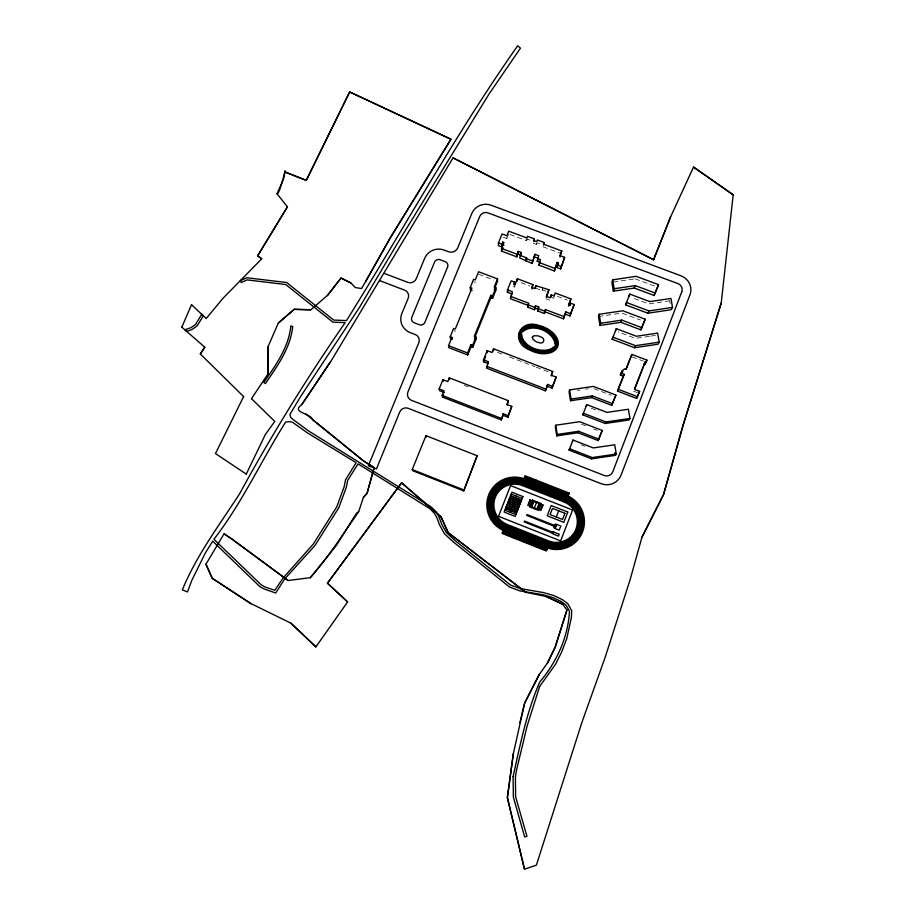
<?xml version="1.0" encoding="UTF-8"?>
<svg xmlns="http://www.w3.org/2000/svg" width="915" height="915" viewBox="0 0 915 915"><rect width="100%" height="100%" fill="white"/><g stroke="black" fill="none" stroke-linecap="round" stroke-linejoin="round"><path stroke-width="0.69" stroke-dasharray="4.58 3.43" d="M503.193 237.179L506.773 238.518L506.876 235.761M514.985 284.737L514.825 287.184L513.624 286.727L514.482 284.588M509.907 234.446L526.651 240.691L526.891 237.946M533.239 243.15L536.419 244.339L536.728 241.617M535.492 288.133L542.138 290.638L542.492 288.214M554.147 295.934L553.712 298.301L550.853 297.226M542.138 290.638L542.446 289.861L546.106 291.233M526.651 240.691L527.292 239.089L531.249 240.565M536.419 244.339L537.071 242.738L542.355 244.705M506.773 238.518L508.626 233.966M613.222 282.106L633.798 279.041M669.7 300.818L648.724 303.929L631.487 297.466M598.456 316.533L621.857 313.056L640.191 319.953M649.456 336.297L635.422 338.378L618.128 331.836M650.862 336.091L656.467 335.256M577.365 390.431L580.144 390.03M585.703 389.207L588.471 388.795M635.17 278.835L654.763 286.143M543.03 246.81L561.284 253.627M521.07 282.701L530.071 286.086M557.361 296.38L567.38 300.154M545.935 298.736L549.686 300.154M478.694 274.283L493.723 279.956M473.73 281.751L475.4 282.38M632.139 356.884L643.337 361.128M633.615 391.174L637.355 392.604M453.863 330.59L455.533 331.23M593.949 388.692L611.083 395.257M497.554 352.355L504.234 354.906M509.575 356.953L534.932 366.675M536.27 367.19L549.618 372.302M591.147 408.193L598.673 411.087M581.643 424.263L585.6 425.795M593.526 428.861L597.495 430.393M464.26 385.341L468.263 386.885M581.242 444.873L585.017 446.337M669.723 300.955L670.18 303.528"/><path stroke-width="1.37" d="M492.556 295.957L490.875 295.316L490.886 297.684L492.556 298.313L492.556 295.957L495.884 287.71L494.214 287.07L497.52 278.892L478.602 271.755L475.285 279.921L473.604 279.281L470.264 287.504L470.413 289.918L472.071 290.558M493.551 350.811L493.562 348.798L552.706 371.456L551.299 375.825M492.556 298.313L495.861 290.135L495.884 287.71M497.52 278.892L497.474 281.374L494.66 288.339M533.891 241.549L534.177 238.804L527.543 236.322L526.891 237.946L508.74 231.175L506.876 235.761L502.06 233.966L498.435 242.91L498.389 245.62L501.843 246.913L502.781 242.075L503.982 242.521L501.58 248.445L501.523 251.122L516.861 256.875L518.187 251.385L521.047 252.448L520.841 255.102M501.843 246.913L502.781 242.075M507.253 404.865L508.363 400.69L449.299 377.838L447.79 381.578L442.917 379.691L439.177 388.932L444.05 390.819L442.185 395.406L442.528 397.11L501.26 419.928L503.159 413.763L508.088 415.673L507.974 417.24L503.078 415.341L503.159 413.763M512.206 294.081L507.39 292.262L507.505 289.849L511.142 280.802L514.642 282.129L514.482 284.588M507.505 289.849L512.354 291.679L510.353 298.702L528.527 305.587L527.875 307.211L534.52 309.739L535.481 305.804L538.706 307.017L537.734 310.951L544.391 313.479L545.42 309.556L563.949 316.579L563.457 318.809L545.043 311.843M310.734 309.716L294.161 309.339L310.768 309.808L327.307 295.545L340.963 278.023L350.96 283.021L355.249 287.527L361.597 288.557L390.248 237.808L450.946 139.194L349.656 91.935L306.228 180.404L284.828 171.906L306.296 180.369L349.679 91.992L450.969 139.263L390.339 237.866L365.817 281.282M516.861 256.875L518.187 251.385M517.215 281.248L517.387 278.766L532.93 284.622L531.889 288.968M521.047 252.448L519.697 257.939L532.061 263.474L534.966 254.301L538.729 255.708L537.242 261.255L540.09 262.319L538.946 265.156L554.387 270.954L557.201 262.433L558.413 262.891L557.956 265.476L556.743 265.03M508.363 400.69L506.853 404.476L511.782 406.363L507.974 417.24M525.988 261.198L526.548 257.801L519.892 255.308M526.308 260.42L526.548 257.801M532.061 263.474L534.966 254.301M527.875 307.211L528.779 303.265L510.478 296.334M554.845 344.074L554.81 342.336M535.492 288.133L535.801 285.697L548.943 289.746L546.449 297.421M538.946 265.156L540.422 259.711L537.562 258.636M534.52 309.739L535.481 305.804M543.67 245.197L544.036 242.486L537.38 240.005L536.728 241.617L533.525 240.428L534.177 238.804M562.988 604.369L546.106 596.454L562.919 604.449L566.9 610.133L555.222 647.202L547.353 663.146L539.381 674.344L524.661 703.052L513.304 753.857L507.31 797.617L524.444 869.204L536.396 865.144L581.883 722.45L605.112 657.473L630.138 579.607L641.987 537.059L663.501 494.523L683.208 424.617L721.192 303.311L733.178 194.838L693.467 167.033L733.281 194.849M513.304 753.857L507.425 797.628L524.489 869.136M537.734 310.951L538.706 307.017M544.391 313.479L545.42 309.556M554.387 270.954L557.201 262.433M550.853 297.226L551.265 294.847L554.147 295.934L555.291 293.04L570.926 298.931L568.49 306.068M521.641 333.941C522.008 346.122 540.674 353.991 551.665 348.524M558.413 262.891L557.098 267.615L560.586 268.918L564.647 257.344L559.923 255.582L561.764 250.962L543.384 244.099L544.036 242.486M561.764 250.962L559.911 257.069M560.586 268.918L564.647 257.344M546.095 596.454L525.816 592.291L448.178 532.736L441.087 517.044L448.27 532.667L525.793 592.394M493.562 348.798L492.076 352.515L487.192 350.639L483.497 359.835L488.381 361.711L486.586 368.173L545.397 390.808L547.582 384.46L552.511 386.359L552.088 388.12L547.193 386.244L547.582 384.46M565.298 314.154L565.802 311.889L570.571 313.685L570.022 315.938L565.298 314.154L563.457 318.809M570.079 305.564L570.628 303.242L574.163 304.569L570.022 315.938M552.706 371.456L551.219 375.23L556.16 377.094L552.088 388.12M519.823 722.77L524.672 703.04L539.29 674.275M566.911 610.179L555.108 647.157L547.456 663.203M555.771 425.223L555.313 426.722L556.778 435.883L578.005 432.761L598.124 440.55L602.23 430.45L579.618 421.712L555.771 425.223L557.235 434.442L556.778 435.883M569.587 389.916L569.038 391.666L570.514 400.736L591.662 397.625L611.723 405.334L615.909 395.051L593.343 386.416L569.587 389.916L571.074 399.054L570.514 400.736M521.024 332.934C519.194 345.801 542.092 356.713 553.518 348.238A7.537 7.354 5.7 0 0 554.341 347.391L555.211 345.973M599.199 314.28L598.456 316.533L599.943 325.443L620.93 322.332L640.877 329.857L645.189 319.209L622.772 310.78L599.199 314.28L600.698 323.258L599.943 325.443M612.684 279.83L611.849 282.312L613.347 291.153L634.255 288.042L654.145 295.476L658.525 284.668L636.165 276.33L612.684 279.83L614.194 288.728L613.347 291.153M631.876 354.425L626.1 369.374L624.659 368.825L622.211 370.838L621.308 373.194L624.202 374.292L617.499 391.117L636.554 398.402L639.631 391.346L634.621 389.424L645.189 361.917L646.082 362.26L646.905 360.121L631.876 354.425L626.123 368.779M636.554 398.402L639.631 391.346M634.621 388.578L645.189 361.917M644.114 363.861L645.006 364.193L646.905 360.121M556.297 517.009L558.688 510.844M551.768 532.827L552.088 532.004M554.296 526.297L554.616 525.473M623.275 376.145L620.404 375.047L621.308 372.714L622.886 371.467M598.124 440.55L602.23 430.45M611.723 405.334L615.909 395.051M640.877 329.857L645.189 319.209M654.145 295.476L658.525 284.668M617.499 391.117L624.202 374.292M569.073 450.1L573.007 440.058L593.286 447.927L614.731 444.781L616.275 454.057L615.406 455.361L591.582 458.85L569.073 450.1L569.622 448.762L592.291 457.569L616.275 454.057M582.798 414.827L586.801 404.613L607.011 412.391L628.376 409.245L629.943 418.452L628.971 419.996L605.238 423.485L582.798 414.827L583.438 413.248L606.039 421.964L629.943 418.452M612.181 339.259L616.333 328.668L636.428 336.262L657.622 333.117L659.2 342.153L658.034 344.223L634.495 347.711L612.181 339.259L613.027 337.166L635.502 345.664L659.2 342.153M625.574 304.844L629.783 294.081L649.822 301.595L670.947 298.45L672.536 307.417L671.278 309.716L647.82 313.204L625.574 304.844L626.512 302.51L648.918 310.917L672.536 307.417M535.252 546.575L536.11 544.368M557.281 490.943L558.127 488.77M513.143 537.78L514.001 535.572M535.264 482.308L536.11 480.123M531.077 506.658L533.216 501.191M531.764 506.933L533.903 501.466M534.086 508.637L536.75 501.797M536.933 508.969L539.061 503.502M524.192 542.172L525.05 539.964M546.255 486.62L547.113 484.447M537.62 509.243L539.759 503.776M510.296 512.32L516.598 496.273M510.456 512.377L516.758 496.33M570.628 303.242L569.771 305.404L568.547 304.947L570.926 298.931M570.571 313.685L574.163 304.569M545.397 390.808L547.193 386.244M552.511 386.359L556.16 377.094M670.581 216.706L653.573 259.791L670.672 216.752L693.547 167.01M508.088 415.673L511.782 406.363M563.949 316.579L565.802 311.889M463.733 490.886L477.138 455.739L425.967 435.666L412.242 469.544L412.791 470.733L463.733 490.886L477.138 455.739M548.943 289.746L546.312 296.369L550.098 297.798L551.265 294.847M501.26 419.928L503.078 415.341M537.242 261.255L538.409 258.35L534.669 256.943M532.93 284.622L531.775 287.493L534.646 288.58L535.801 285.697M628.834 296.471L629.783 294.081M615.463 330.83L616.333 328.668M507.39 292.262L508.42 289.689M514.642 282.129L513.773 284.279L514.985 284.737L517.387 278.766M488.404 363.632L483.555 361.768L485.659 356.553M470.264 287.504L471.934 288.133L455.281 329.08L453.6 328.439L450.214 336.754L451.907 337.395L448.533 345.676L448.83 347.7L467.725 354.974L467.565 352.984L470.916 344.681L472.609 345.332L472.735 347.368L471.053 346.728L470.916 344.681M490.875 295.316L474.279 336.354L475.972 336.995L476.075 339.088L472.735 347.368M467.725 354.974L471.053 346.728M474.931 337.132L490.886 297.684M472.609 345.332L475.972 336.995M586.126 406.26L586.801 404.613M442.528 397.11L443.455 394.834M501.523 251.122L502.953 247.588M634.255 288.042L635.25 285.594L655.277 293.086M572.435 441.453L573.007 440.058M620.93 322.332L621.834 320.124L641.918 327.696M521.138 332.614L522.671 330.395M591.662 397.625L592.36 395.921L612.57 403.675M578.005 432.761L578.612 431.297L598.879 439.143M191.555 304.603L181.811 327.193M251.511 398.643L268.164 373.652L268.015 346.739L278.343 322.961L294.195 309.327L278.446 323.006M277.051 193.706L283.547 179.123C288.877 152.954 279.83 196.451 276.948 193.671L287.447 206.882L257.687 255.823L261.747 258.796L222.894 298.393L206.218 318.512L191.475 304.672M647.82 313.204L648.918 310.917M290.821 623.104L315.927 646.916L290.833 623.115L250.95 603.591L212.291 578.269L205.967 564.166L224.049 533.857L233.474 540.079L224.118 533.845M620.404 375.047L622.211 370.838M250.904 603.694L212.234 578.372L205.875 564.166M634.495 347.711L635.502 345.664M243.653 396.481L215.483 453.577L246.318 474.13M642.09 537.094L663.604 494.569L683.322 424.651L721.089 303.288M605.238 423.485L606.039 421.964M591.582 458.85L592.291 457.569M645.006 364.193L646.082 362.26M453.097 157.872L653.653 259.769L453.028 157.895L330.715 361.608L301.87 404.556C290.444 412.654 310.608 412.94 312.621 419.802L363.541 461.023L374.109 467.599L363.598 460.943L305.656 413.809M287.367 206.882L257.607 255.765L261.679 258.808M181.799 327.124L204.777 347.197L200.271 353.945L243.584 396.55M200.351 353.933L204.777 347.265M301.778 404.487L330.624 361.551M522.454 331.985C532.13 323.178 550.693 330.246 554.753 341.993M246.238 474.153L265.419 434.373L274.786 421.415L251.511 398.711M288.088 580.43L233.405 540.17L288.053 580.533L310.288 577.674C328.542 557.235 343.114 533.788 358.703 511.679L363.381 497.314L366.995 493.345L374.189 467.565L367.087 493.391L363.472 497.371M327.376 295.625L341.055 278.08L350.971 283.032M554.936 348.055A7.457 7.263 5.8 0 0 556.617 343.868C555.371 330.052 533.525 321.096 522.03 329.823A7.549 7.366 2.5 0 0 519.789 334.81C518.656 344.738 539.461 356.45 552.237 350.171A11.289 11.014 5.3 0 0 552.58 349.965L553.129 349.622A9.791 9.55 5.5 0 0 553.769 349.153L553.964 348.992A8.853 8.635 5.6 0 0 554.467 348.524L554.959 347.986M553.564 346.968L551.939 348.352M522.785 330.281C533.868 322.56 554.078 330.509 555.748 343.777A6.577 6.416 5.8 0 1 555.325 345.71M614.194 288.728L635.25 285.594M600.698 323.258L621.834 320.124M571.074 399.054L592.36 395.921M557.235 434.442L578.612 431.297M268.118 346.762L268.267 373.686M358.623 511.622L356.427 513.338L336.274 545.534L310.299 577.777M498.435 242.91L501.912 244.202M557.555 265.041L561.067 266.356M502.701 244.797L503.902 245.243M518.004 254.038L519.892 254.747M501.58 248.445L517.032 254.233M539.278 262.571L554.822 268.404M526.228 258.579L532.336 260.867M494.192 289.495L495.861 290.135M528.127 304.901L534.817 307.44M538.054 308.664L544.757 311.203M535.172 308.103L538.386 309.316M384.186 273.379L407.838 282.38A6.416 6.222 -13.3 0 0 416.188 278.823L424.663 258.339A14.972 14.491 -9.9 0 1 444.095 250.081L448.51 251.739A7.114 6.874 -8.5 0 0 457.752 247.805L471.843 213.458A14.926 14.366 -5.2 0 1 491.172 205.246L680.909 275.77A15.28 14.686 13.7 0 1 689.979 294.802L621.102 475.022A15.578 15.28 28 0 1 601.075 483.658L408.239 408.33A6.531 6.439 -21 0 0 399.752 411.956L376.442 468.938L368.368 465.735L418.818 342.725A6.474 6.325 -14.8 0 0 415.25 334.524L410.137 332.568A15.063 14.674 -13.7 0 1 401.857 313.513L408.17 298.244A6.439 6.245 -14.7 0 0 404.624 290.147L379.794 280.676M618.391 389.367L637.572 396.698M474.405 338.447L476.075 339.088M448.533 345.676L467.565 352.984M486.551 366.275L545.775 389.058M444.381 392.546L439.543 390.671L439.177 388.932M442.185 395.406L501.329 418.384M524.924 476.36L568.947 493.643M524.707 476.909L568.741 494.192M524.489 477.447L568.524 494.74M532.004 500.722L540.959 504.245M511.188 494.134L522.179 498.469M510.524 495.839L521.504 500.173M510.456 495.999L521.447 500.333M509.838 497.566L520.829 501.9M509.781 497.714L520.772 502.06M529.876 506.189L538.832 509.724M509.129 499.361L520.12 503.707M509.072 499.521L520.063 503.856M508.42 501.168L519.411 505.515M508.363 501.329L519.354 505.663M507.711 502.976L518.702 507.31M507.653 503.124L518.645 507.47M507.001 504.771L517.993 509.117M506.944 504.931L517.936 509.278M556.503 524.707L555.119 524.169L554.753 525.13L556.137 525.679M556 526.022L527.006 514.55L526.685 515.374L555.679 526.846M506.292 506.578L517.295 510.925M412.242 469.544L463.539 489.834M506.235 506.738L517.227 511.085M555.554 527.189L554.17 526.64L553.792 527.6L555.176 528.149M505.618 508.305L516.609 512.663M505.549 508.466L516.552 512.812M504.886 510.17L515.877 514.527M553.472 532.553L524.455 521.058L524.135 521.882L553.152 533.376M502.758 531.741L546.976 549.32M502.541 532.29L546.77 549.881M502.335 532.839L546.552 550.43M347.654 601.876L315.915 646.848M425.967 435.666L426.424 437.096M442.917 379.691L443.26 381.498M614.96 452.731L615.406 455.361M449.299 377.838L449.597 379.656M450.214 336.754L450.5 338.836M451.907 337.395L452.182 339.488M483.497 359.835L483.555 361.768M487.192 350.639L487.226 352.652M518.942 334.981C521.104 350.456 546.507 359.687 556.686 346.911C561.478 327.936 523.117 316.19 518.942 334.981M513.109 776.526L513.384 797.148L524.672 836.951L526.926 836.276L515.614 796.793L515.431 776.744L516.552 769.973L527.143 725.904L539.621 686.502L555.519 664.29L561.513 652.338L566.762 638.567L571.406 617.522L571.726 610.797L567.746 603.568L562.576 599.76L554.055 595.631L543.327 592.543L520.338 588.62L510.627 585.12L454.355 539.987L446.177 532.278L441.636 524.043L438.845 516.506L435.895 511.622L431.4 507.127L308.79 431.102L293.223 419.642L290.798 417.503L289.872 414.587L300.6 396.527L359.16 307.897L397.636 243.035L488.793 94.382L520.463 48.163L517.684 45.75C455.567 134.07 403.641 229.059 346.488 320.593L333.643 320.044L286.635 282.506L246.718 277.771L240.313 280.619L241.183 282.552L247.039 279.887L285.686 284.519L332.866 322.126L345.138 322.652C306.971 377.884 271.652 434.934 239.524 493.894C219.268 525.221 196.679 555.028 182.337 589.832L187.495 591.959L191.83 580.339L205.246 553.14L212.692 541.177L259.608 586.412L263.966 588.905L275.747 593.034L284.474 579.218L314.977 545.5L338.779 507.779L346.316 487.306L347.609 480.547L358.04 463.848L430.039 508.786L434.133 513.029L436.844 517.513L439.577 524.924L444.404 533.685L452.982 541.657L509.483 587.007L519.869 590.873L542.904 594.716L553.243 597.747L561.433 601.647L566.03 605.124L569.485 611.323C568.055 637.423 556.583 662.083 539.827 681.904C526.605 711.824 520.246 744.661 513.109 776.526M558.356 342.919C558.31 353.362 544.768 355.272 536.899 352.778A31.831 30.984 4 0 1 529.785 350.068C509.381 341.993 519.343 318.043 539.495 325.626A31.934 31.224 4.3 0 1 546.598 328.325C552.18 331.299 557.784 336.24 558.356 342.919M532.301 337.235L533.273 339.648L536.018 341.604A12.112 11.792 4.1 0 0 538.706 342.553C544.242 344.966 545.912 338.081 540.376 336.766A12.124 11.838 4.2 0 0 537.7 335.805L533.96 335.759L532.301 337.235M290.833 326.175C288.614 347.654 275.598 365.291 263.852 382.562L265.464 383.579C277.302 366.08 290.432 348.238 292.72 326.529L290.833 326.175M345.561 479.735L344.166 486.746L336.766 506.864L313.227 544.185L282.907 578.177L274.877 590.312L264.881 586.938L260.958 584.605L213.927 539.267C242.109 502.907 261.198 460.794 285.652 422.044L289.758 421.598L292.663 422.364L307.52 432.955L356.141 462.693L345.561 479.735M681.789 291.748L612.787 471.785A6.679 6.554 28 0 1 604.22 475.48L411.498 400.347A6.519 6.405 -17.5 0 1 407.907 392.02L479.757 216.42A6.394 6.153 -5.2 0 1 488.05 212.898L677.912 283.593A6.554 6.291 13.7 0 1 681.789 291.748M547.193 548.771L546.335 550.979L502.118 533.388L502.976 531.192L547.193 548.771M553.678 532.015L552.946 533.914L558.493 536.11L559.225 534.211L553.678 532.015M556.64 524.364L555.039 528.493L559.202 530.14L560.792 526.011L556.64 524.364M569.164 493.094L568.318 495.278L524.284 477.996L525.13 475.823L569.164 493.094M564.91 513.292L562.531 519.468L550.087 514.562L552.477 508.397L564.91 513.292M567.78 512.057L563.812 522.351L547.216 515.797L551.196 505.526L567.78 512.057M572.573 509.998L560.621 540.925L498.503 516.3L510.593 485.602L572.573 509.998M543.03 505.069L540.902 510.536L540.205 510.261L542.343 504.794L543.03 505.069M529.945 499.91L527.806 505.366L528.493 505.64L530.631 500.173L529.945 499.91M532.278 500.036L529.602 506.864L538.558 510.41L541.222 503.57L532.278 500.036M522.911 496.593L515.145 516.415L504.142 512.057L511.931 492.259L522.911 496.593M447.584 266.997L424.88 322.332A4.3 4.198 -13 0 1 419.276 324.722L414.175 322.766A4.3 4.198 -13.7 0 1 411.796 317.322L434.568 262.079A4.278 4.14 -9.9 0 1 440.126 259.723L445.205 261.633A4.278 4.14 -9.4 0 1 447.584 266.997M201.769 314.268L195.616 324.425L190.938 327.684L184.83 329.812L186.637 331.379L191.921 329.606L197.217 325.82L203.336 315.744L201.769 314.268M401.594 482.8L327.444 583.164L347.574 601.887L327.444 583.244L401.594 482.8L441.179 516.975L401.605 482.88M566.316 495.278L525.027 479.071A28.113 27.919 30.5 0 0 488.736 494.752A28.113 27.919 30.5 0 0 504.623 531.055L546.072 547.525A28.331 27.988 38.1 0 0 582.569 531.832A28.331 27.988 38.1 0 0 566.316 495.278M565.996 496.102L524.707 479.883A27.233 27.038 30.5 0 0 489.559 495.072A27.233 27.038 30.5 0 0 504.943 530.231L546.392 546.701A27.439 27.107 38.1 0 0 581.734 531.489A27.439 27.107 38.1 0 0 565.996 496.102M565.676 496.925L524.387 480.707A26.341 26.158 30.5 0 0 490.383 495.392A26.341 26.158 30.5 0 0 505.274 529.408L546.712 545.878A26.546 26.226 38.1 0 0 580.911 531.158A26.546 26.226 38.1 0 0 565.676 496.925M565.356 497.737L524.066 481.519A25.46 25.277 30.5 0 0 491.206 495.713A25.46 25.277 30.5 0 0 505.595 528.584L547.033 545.043A25.654 25.334 38.1 0 0 580.076 530.826A25.654 25.334 38.1 0 0 565.356 497.737M565.047 498.561L523.746 482.331A24.568 24.396 30.5 0 0 492.03 496.033A24.568 24.396 30.5 0 0 505.915 527.761L547.353 544.219A24.751 24.453 38.1 0 0 579.241 530.494A24.751 24.453 38.1 0 0 565.047 498.561M564.727 499.384L523.426 483.154A23.687 23.515 30.5 0 0 492.853 496.353A23.687 23.515 30.5 0 0 506.247 526.937L547.673 543.384A23.859 23.573 38.1 0 0 578.406 530.162A23.859 23.573 38.1 0 0 564.727 499.384M564.406 500.196L523.106 483.966A22.795 22.635 30.5 0 0 493.677 496.673A22.795 22.635 30.5 0 0 506.567 526.114L547.994 542.561A22.966 22.692 38.1 0 0 577.582 529.831A22.966 22.692 38.1 0 0 564.406 500.196M564.086 501.02L522.785 484.778A21.914 21.754 30.5 0 0 494.5 496.994A21.914 21.754 30.5 0 0 506.887 525.29L548.325 541.737A22.074 21.811 38.1 0 0 576.747 529.488A22.074 21.811 38.1 0 0 564.086 501.02M563.766 501.843L522.465 485.602A21.022 20.873 30.5 0 0 495.324 497.314A21.022 20.873 30.5 0 0 507.207 524.467L548.645 540.902A21.182 20.931 38.1 0 0 575.912 529.156A21.182 20.931 38.1 0 0 563.766 501.843"/></g></svg>
